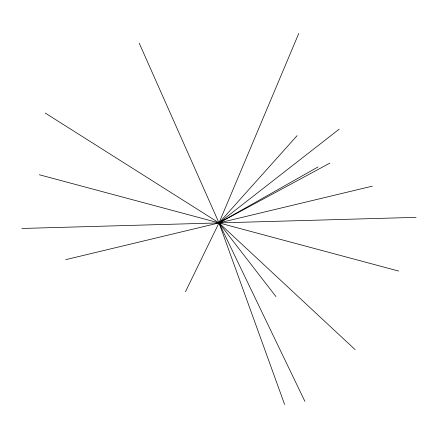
<?xml version="1.0" encoding="UTF-8"?>
<svg xmlns="http://www.w3.org/2000/svg" width="438" height="438" viewBox="0 0 438 438"><rect width="100%" height="100%" fill="white"/><g stroke="black" fill="none" stroke-linecap="round" stroke-linejoin="round"><path stroke-width="0.66" d="M298.738 33.512L219 222.909L185.444 291.757M297.112 135.632L219 222.909L284.618 404.488M339.193 129.172L219 222.909L45.202 113.048M318.103 166.905L219 222.909L304.908 401.405M329.902 163.095L219 222.909L139.202 43.148M65.684 259.663L372.316 186.155M21.9 228.466L416.1 217.352M39.36 174.762L398.64 271.051M355.092 349.584L219 222.909L275.945 296.553"/></g></svg>
